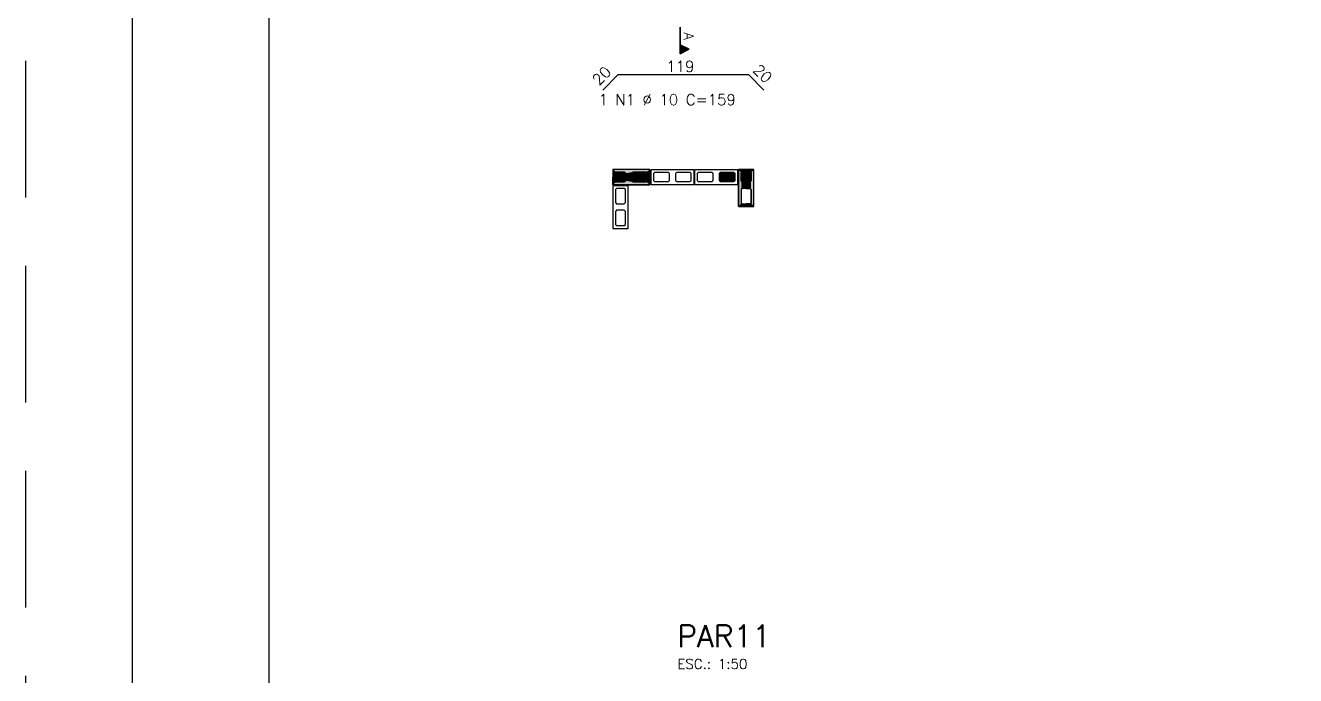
# Model space of a CAD drawing. Extents: x -1 to 122, y -1 to 61.
# Drawn here: x -1.06 to 22.16, y 16.06 to 27.95 of the extents above; entities that cross this region are included whole.
import ezdxf

# ---------------------------------------------------------------- set-up
doc = ezdxf.new("R2010")
doc.units = 0
doc.header["$MEASUREMENT"] = 0
doc.linetypes.add('HIDDEN', pattern=[0.375, 0.25, -0.125])
doc.layers.get('0').update_dxf_attribs({"linetype": 'CONTINUOUS'})
doc.layers.get('Defpoints').update_dxf_attribs({"linetype": 'CONTINUOUS'})
for name, color, linetype in [('ARQ_FOLHA', 7, 'CONTINUOUS'), ('PENA_01', 1, 'CONTINUOUS'), ('PENA_02', 2, 'CONTINUOUS'), ('PENA_03', 3, 'CONTINUOUS'), ('PENA_05', 5, 'CONTINUOUS'), ('PENA_06', 6, 'CONTINUOUS'), ('PENA_11', 252, 'CONTINUOUS'), ('PENA_21', 100, 'CONTINUOUS')]:
    doc.layers.add(name, color=color, linetype=linetype)
doc.styles.get("Standard").update_dxf_attribs({"font": 'ROMANS.SHX'})

# ---------------------------------------------------------------- blocks, each defined once
blk = doc.blocks.new('FOLHA A1+1 - 1102 X 594')
at = {"layer": 'ARQ_FOLHA', "color": 1}
for points in [[(-1189, 0), (0, 0), (0, 594), (-1189, 594)], [(-1164, 10), (-10, 10), (-10, 584), (-1164, 584)]]:
    blk.add_lwpolyline(points, close=True, dxfattribs=at)
at = {"layer": 'Defpoints', "color": 8, "linetype": 'HIDDEN', "ltscale": 100}
blk.add_lwpolyline([(-1208.5, 609.5), (-1208.5, -15.5), (19.5, -15.5), (19.5, 609.5)], close=True, dxfattribs=at)

msp = doc.modelspace()

# ---------------------------------------------------------------- linework, layer by layer
at = {"layer": 'PENA_01', "linetype": 'Continuous'}
for points in [[(9.746, 25.089), (9.886, 25.089), (9.906, 25.109), (9.906, 25.249), (9.886, 25.269), (9.746, 25.269), (9.726, 25.249), (9.726, 25.109), (9.746, 25.089)], [(10.046, 25.089), (10.286, 25.089), (10.306, 25.109), (10.306, 25.249), (10.286, 25.269), (10.046, 25.269), (10.026, 25.249), (10.026, 25.109), (10.046, 25.089)], [(10.426, 25.249), (10.446, 25.269), (10.686, 25.269), (10.706, 25.249), (10.706, 25.109), (10.686, 25.089), (10.446, 25.089), (10.426, 25.109), (10.426, 25.249)], [(10.826, 25.249), (10.846, 25.269), (11.086, 25.269), (11.106, 25.249), (11.106, 25.109), (11.086, 25.089), (10.846, 25.089), (10.826, 25.109), (10.826, 25.249)], [(11.226, 25.249), (11.246, 25.269), (11.486, 25.269), (11.506, 25.249), (11.506, 25.109), (11.486, 25.089), (11.246, 25.089), (11.226, 25.109), (11.226, 25.249)], [(11.626, 25.249), (11.646, 25.269), (11.886, 25.269), (11.906, 25.249), (11.906, 25.109), (11.886, 25.089), (11.646, 25.089), (11.626, 25.109), (11.626, 25.249)], [(12.026, 25.249), (12.026, 25.109), (12.046, 25.089), (12.186, 25.089), (12.206, 25.109), (12.206, 25.249), (12.186, 25.269), (12.046, 25.269), (12.026, 25.249)], [(9.886, 24.69), (9.906, 24.71), (9.906, 24.95), (9.886, 24.97), (9.746, 24.97), (9.726, 24.95), (9.726, 24.71), (9.746, 24.69), (9.886, 24.69)], [(12.026, 24.949), (12.026, 24.709), (12.046, 24.689), (12.186, 24.689), (12.206, 24.709), (12.206, 24.949), (12.186, 24.969), (12.046, 24.969), (12.026, 24.949)], [(9.886, 24.29), (9.906, 24.31), (9.906, 24.55), (9.886, 24.57), (9.746, 24.57), (9.726, 24.55), (9.726, 24.31), (9.746, 24.29), (9.886, 24.29)]]:
    msp.add_lwpolyline(points, dxfattribs=at)
at = {"layer": 'PENA_02', "linetype": 'Continuous'}
for points in [[(9.676, 25.039), (10.356, 25.039), (10.356, 25.319), (9.676, 25.319), (9.676, 25.039)], [(10.376, 25.319), (11.156, 25.319), (11.156, 25.039), (10.376, 25.039), (10.376, 25.319)], [(11.176, 25.319), (11.956, 25.319), (11.956, 25.039), (11.176, 25.039), (11.176, 25.319)], [(11.976, 25.319), (11.976, 24.639), (12.256, 24.639), (12.256, 25.319), (11.976, 25.319)], [(9.956, 24.24), (9.956, 25.02), (9.676, 25.02), (9.676, 24.24), (9.956, 24.24)]]:
    msp.add_lwpolyline(points, dxfattribs=at)
at = {"layer": 'PENA_03', "linetype": 'Continuous'}
for p, q in [((10.909, 27.921), (10.909, 27.434)), ((10.909, 27.6), (10.909, 27.921)), ((11.074, 27.517), (10.909, 27.6)), ((10.909, 27.435), (10.909, 27.599)), ((11.073, 27.517), (10.909, 27.599)), ((10.909, 27.434), (11.074, 27.517)), ((10.909, 27.435), (11.073, 27.517)), ((10.921, 27.441), (10.921, 27.594)), ((10.934, 27.447), (10.934, 27.587)), ((10.947, 27.453), (10.947, 27.581)), ((10.96, 27.46), (10.96, 27.575)), ((10.972, 27.466), (10.972, 27.568)), ((10.985, 27.473), (10.985, 27.562)), ((10.998, 27.479), (10.998, 27.556)), ((11.011, 27.485), (11.011, 27.549)), ((11.023, 27.492), (11.023, 27.543)), ((11.036, 27.498), (11.036, 27.536)), ((11.049, 27.505), (11.049, 27.53)), ((11.062, 27.511), (11.062, 27.524))]:
    msp.add_line(p, q, dxfattribs=at)
for points in [[(9.886, 25.269), (9.906, 25.249), (9.906, 25.109), (9.886, 25.089), (9.746, 25.089), (9.726, 25.109), (9.726, 25.249), (9.746, 25.269), (9.886, 25.269)], [(10.306, 25.109), (10.286, 25.089), (10.046, 25.089), (10.026, 25.109), (10.026, 25.249), (10.046, 25.269), (10.286, 25.269), (10.306, 25.249), (10.306, 25.109)], [(11.906, 25.109), (11.886, 25.089), (11.646, 25.089), (11.626, 25.109), (11.626, 25.249), (11.646, 25.269), (11.886, 25.269), (11.906, 25.249), (11.906, 25.109)], [(12.186, 25.269), (12.206, 25.249), (12.206, 25.109), (12.186, 25.089), (12.046, 25.089), (12.026, 25.109), (12.026, 25.249), (12.046, 25.269), (12.186, 25.269)]]:
    msp.add_lwpolyline(points, dxfattribs=at)
for centre in [(9.816, 25.179), (10.166, 25.179), (11.766, 25.179), (12.116, 25.179)]:
    msp.add_circle(centre, 0.04, dxfattribs=at)
for points in [[(9.856, 25.179), (9.796, 25.214), (9.778, 25.193)], [(9.856, 25.179), (9.778, 25.193), (9.778, 25.165)], [(9.856, 25.179), (9.778, 25.165), (9.796, 25.144)], [(9.856, 25.179), (9.822, 25.218), (9.796, 25.214)], [(9.856, 25.179), (9.796, 25.144), (9.822, 25.14)], [(9.856, 25.179), (9.846, 25.205), (9.822, 25.218)], [(9.856, 25.179), (9.822, 25.14), (9.846, 25.153)], [(9.856, 25.179), (9.846, 25.153), (9.856, 25.179)], [(10.206, 25.179), (10.146, 25.214), (10.128, 25.193)], [(10.206, 25.179), (10.128, 25.193), (10.128, 25.165)], [(10.206, 25.179), (10.128, 25.165), (10.146, 25.144)], [(10.206, 25.179), (10.172, 25.218), (10.146, 25.214)], [(10.206, 25.179), (10.146, 25.144), (10.172, 25.14)], [(10.206, 25.179), (10.196, 25.205), (10.172, 25.218)], [(10.206, 25.179), (10.172, 25.14), (10.196, 25.153)], [(10.206, 25.179), (10.196, 25.153), (10.206, 25.179)], [(11.806, 25.179), (11.746, 25.214), (11.728, 25.193)], [(11.806, 25.179), (11.728, 25.193), (11.728, 25.165)], [(11.806, 25.179), (11.728, 25.165), (11.746, 25.144)], [(11.806, 25.179), (11.772, 25.218), (11.746, 25.214)], [(11.806, 25.179), (11.746, 25.144), (11.772, 25.14)], [(11.806, 25.179), (11.796, 25.205), (11.772, 25.218)], [(11.806, 25.179), (11.772, 25.14), (11.796, 25.153)], [(11.806, 25.179), (11.796, 25.153), (11.806, 25.179)], [(12.156, 25.179), (12.096, 25.214), (12.078, 25.193)], [(12.156, 25.179), (12.078, 25.193), (12.078, 25.165)], [(12.156, 25.179), (12.078, 25.165), (12.096, 25.144)], [(12.156, 25.179), (12.122, 25.218), (12.096, 25.214)], [(12.156, 25.179), (12.096, 25.144), (12.122, 25.14)], [(12.156, 25.179), (12.146, 25.205), (12.122, 25.218)], [(12.156, 25.179), (12.122, 25.14), (12.146, 25.153)], [(12.156, 25.179), (12.146, 25.153), (12.156, 25.179)]]:
    msp.add_solid(points, dxfattribs=at)
at = {"layer": 'PENA_05', "linetype": 'Continuous'}
for p, q in [((9.493, 26.769), (9.776, 27.052)), ((9.776, 27.052), (12.155, 27.052)), ((12.155, 27.052), (12.438, 26.769))]:
    msp.add_line(p, q, dxfattribs=at)
at = {"layer": 'PENA_11', "linetype": 'Continuous'}
for points in [[(9.886, 25.269), (9.746, 25.089), (9.726, 25.109)], [(9.886, 25.269), (9.726, 25.109), (9.726, 25.249)], [(9.886, 25.269), (9.726, 25.249), (9.746, 25.269)], [(9.886, 25.269), (9.886, 25.089), (9.746, 25.089)], [(9.886, 25.269), (9.746, 25.269), (9.886, 25.269)], [(9.886, 25.269), (9.906, 25.249), (9.906, 25.109)], [(9.886, 25.269), (9.906, 25.109), (9.886, 25.089)], [(10.306, 25.109), (10.026, 25.249), (10.046, 25.269)], [(10.306, 25.109), (10.026, 25.109), (10.026, 25.249)], [(10.306, 25.109), (10.046, 25.089), (10.026, 25.109)], [(10.306, 25.109), (10.046, 25.269), (10.286, 25.269)], [(10.306, 25.109), (10.286, 25.089), (10.046, 25.089)], [(10.306, 25.109), (10.286, 25.269), (10.306, 25.249)], [(10.306, 25.109), (10.306, 25.249), (10.306, 25.109)], [(11.906, 25.109), (11.626, 25.249), (11.646, 25.269)], [(11.906, 25.109), (11.626, 25.109), (11.626, 25.249)], [(11.906, 25.109), (11.646, 25.089), (11.626, 25.109)], [(11.906, 25.109), (11.646, 25.269), (11.886, 25.269)], [(11.906, 25.109), (11.886, 25.089), (11.646, 25.089)], [(11.906, 25.109), (11.886, 25.269), (11.906, 25.249)], [(11.906, 25.109), (11.906, 25.249), (11.906, 25.109)], [(12.186, 25.269), (12.046, 25.089), (12.026, 25.109)], [(12.186, 25.269), (12.026, 25.109), (12.026, 25.249)], [(12.186, 25.269), (12.026, 25.249), (12.046, 25.269)], [(12.186, 25.269), (12.186, 25.089), (12.046, 25.089)], [(12.186, 25.269), (12.046, 25.269), (12.186, 25.269)], [(12.186, 25.269), (12.206, 25.249), (12.206, 25.109)], [(12.186, 25.269), (12.206, 25.109), (12.186, 25.089)]]:
    msp.add_solid(points, dxfattribs=at)
at = {"layer": 'PENA_21', "linetype": 'Continuous'}
for points in [[(9.676, 25.179), (9.726, 25.179), (9.726, 25.249), (9.746, 25.269), (9.886, 25.269), (9.906, 25.249), (9.906, 25.179), (10.026, 25.179), (10.026, 25.249), (10.046, 25.269), (10.286, 25.269), (10.306, 25.249), (10.306, 25.179), (10.356, 25.179), (10.356, 25.319), (9.676, 25.319), (9.676, 25.179)], [(12.116, 25.319), (12.116, 25.269), (12.046, 25.269), (12.026, 25.249), (12.026, 25.109), (12.046, 25.089), (12.116, 25.089), (12.116, 24.969), (12.046, 24.969), (12.026, 24.949), (12.026, 24.709), (12.046, 24.689), (12.116, 24.689), (12.116, 24.639), (11.976, 24.639), (11.976, 25.319), (12.116, 25.319)], [(12.116, 25.319), (12.116, 25.269), (12.186, 25.269), (12.206, 25.249), (12.206, 25.109), (12.186, 25.089), (12.116, 25.089), (12.116, 24.969), (12.186, 24.969), (12.206, 24.949), (12.206, 24.709), (12.186, 24.689), (12.116, 24.689), (12.116, 24.639), (12.256, 24.639), (12.256, 25.319), (12.116, 25.319)], [(9.676, 25.179), (9.726, 25.179), (9.726, 25.109), (9.746, 25.089), (9.886, 25.089), (9.906, 25.109), (9.906, 25.179), (10.026, 25.179), (10.026, 25.109), (10.046, 25.089), (10.286, 25.089), (10.306, 25.109), (10.306, 25.179), (10.356, 25.179), (10.356, 25.039), (9.676, 25.039), (9.676, 25.179)]]:
    msp.add_lwpolyline(points, dxfattribs=at)
for points in [[(10.356, 25.319), (9.676, 25.319), (9.746, 25.269)], [(9.676, 25.319), (9.676, 25.179), (9.726, 25.179)], [(9.676, 25.319), (9.726, 25.179), (9.726, 25.249)], [(9.676, 25.319), (9.726, 25.249), (9.746, 25.269)], [(10.356, 25.319), (9.746, 25.269), (9.886, 25.269)], [(10.356, 25.319), (9.886, 25.269), (9.906, 25.249)], [(10.356, 25.319), (9.906, 25.249), (10.046, 25.269)], [(10.356, 25.319), (10.046, 25.269), (10.286, 25.269)], [(10.356, 25.319), (10.286, 25.269), (10.306, 25.249)], [(10.356, 25.319), (10.306, 25.249), (10.356, 25.179)], [(11.976, 25.319), (12.026, 25.249), (12.026, 24.709)], [(11.976, 25.319), (12.046, 25.269), (12.026, 25.249)], [(12.116, 25.319), (12.046, 25.269), (11.976, 25.319)], [(11.976, 25.319), (12.026, 24.709), (11.976, 24.639)], [(12.116, 25.319), (12.116, 25.269), (12.046, 25.269)], [(12.256, 25.319), (12.116, 25.319), (12.186, 25.269)], [(12.186, 25.269), (12.116, 25.319), (12.116, 25.269)], [(12.206, 25.249), (12.256, 25.319), (12.186, 25.269)], [(12.256, 24.639), (12.256, 25.319), (12.206, 25.249)], [(9.676, 25.039), (9.676, 25.179), (9.726, 25.179)], [(9.676, 25.039), (9.726, 25.179), (9.726, 25.109)], [(9.676, 25.039), (9.726, 25.109), (9.746, 25.089)], [(10.356, 25.039), (9.676, 25.039), (9.746, 25.089)], [(10.356, 25.039), (9.746, 25.089), (9.886, 25.089)], [(10.356, 25.039), (9.886, 25.089), (9.906, 25.109)], [(9.906, 25.249), (10.026, 25.249), (10.046, 25.269)], [(9.906, 25.249), (9.906, 25.179), (10.026, 25.179)], [(9.906, 25.249), (10.026, 25.179), (10.026, 25.249)], [(9.906, 25.109), (9.906, 25.179), (10.026, 25.179)], [(9.906, 25.109), (10.026, 25.179), (10.026, 25.109)], [(10.356, 25.039), (9.906, 25.109), (10.046, 25.089)], [(9.906, 25.109), (10.026, 25.109), (10.046, 25.089)], [(10.356, 25.039), (10.046, 25.089), (10.286, 25.089)], [(10.356, 25.039), (10.286, 25.089), (10.306, 25.109)], [(10.356, 25.179), (10.306, 25.249), (10.306, 25.179)], [(10.356, 25.039), (10.306, 25.109), (10.356, 25.179)], [(10.356, 25.179), (10.306, 25.109), (10.306, 25.179)], [(12.026, 24.709), (12.026, 25.249), (12.026, 25.109)], [(12.046, 25.089), (12.046, 24.969), (12.026, 25.109)], [(12.046, 24.969), (12.026, 24.949), (12.026, 25.109)], [(12.026, 25.109), (12.026, 24.949), (12.026, 24.709)], [(12.116, 25.089), (12.116, 24.969), (12.046, 25.089)], [(12.116, 24.969), (12.046, 24.969), (12.046, 25.089)], [(12.116, 25.089), (12.186, 24.969), (12.186, 25.089)], [(12.116, 25.089), (12.116, 24.969), (12.186, 24.969)], [(12.186, 25.089), (12.206, 24.949), (12.206, 25.109)], [(12.186, 24.969), (12.206, 24.949), (12.186, 25.089)], [(12.206, 25.109), (12.256, 24.639), (12.206, 25.249)], [(12.206, 24.949), (12.256, 24.639), (12.206, 25.109)], [(12.206, 24.949), (12.206, 24.709), (12.256, 24.639)], [(12.026, 24.709), (12.046, 24.689), (11.976, 24.639)], [(11.976, 24.639), (12.046, 24.689), (12.116, 24.639)], [(12.046, 24.689), (12.116, 24.689), (12.116, 24.639)], [(12.186, 24.689), (12.116, 24.689), (12.256, 24.639)], [(12.116, 24.689), (12.116, 24.639), (12.256, 24.639)], [(12.206, 24.709), (12.186, 24.689), (12.256, 24.639)]]:
    msp.add_solid(points, dxfattribs=at)

# ---------------------------------------------------------------- block references
at = {"xscale": 0.09999999999999938, "yscale": 0.09999999999999938, "zscale": 0.09999999999999938}
msp.add_blockref('FOLHA A1+1 - 1102 X 594', (119.786, 0.102), dxfattribs=at)

# ---------------------------------------------------------------- texts
at = {"layer": 'PENA_03', "linetype": 'Continuous'}
for s, height, rotation, p in [('A', 0.18, 270, (10.976, 27.824)), ('20', 0.2, 45, (9.422, 26.84)), ('119', 0.2, 0.0021, (10.655, 27.102)), ('20', 0.2, 315, (12.226, 27.123))]:
    msp.add_text(s, height=height, rotation=rotation, dxfattribs=at).set_placement(p)
for s, height, p in [('1 N1 %%c 10 C=159', 0.2, (9.415, 26.495)), ('ESC.: 1:50', 0.18, (10.856, 16.181))]:
    msp.add_text(s, height=height, dxfattribs=at).set_placement(p)
at = {"layer": 'PENA_06', "linetype": 'Continuous'}
msp.add_text('PAR11', height=0.4, dxfattribs=at).set_placement((10.856, 16.581))

doc.saveas('drawing.dxf')
